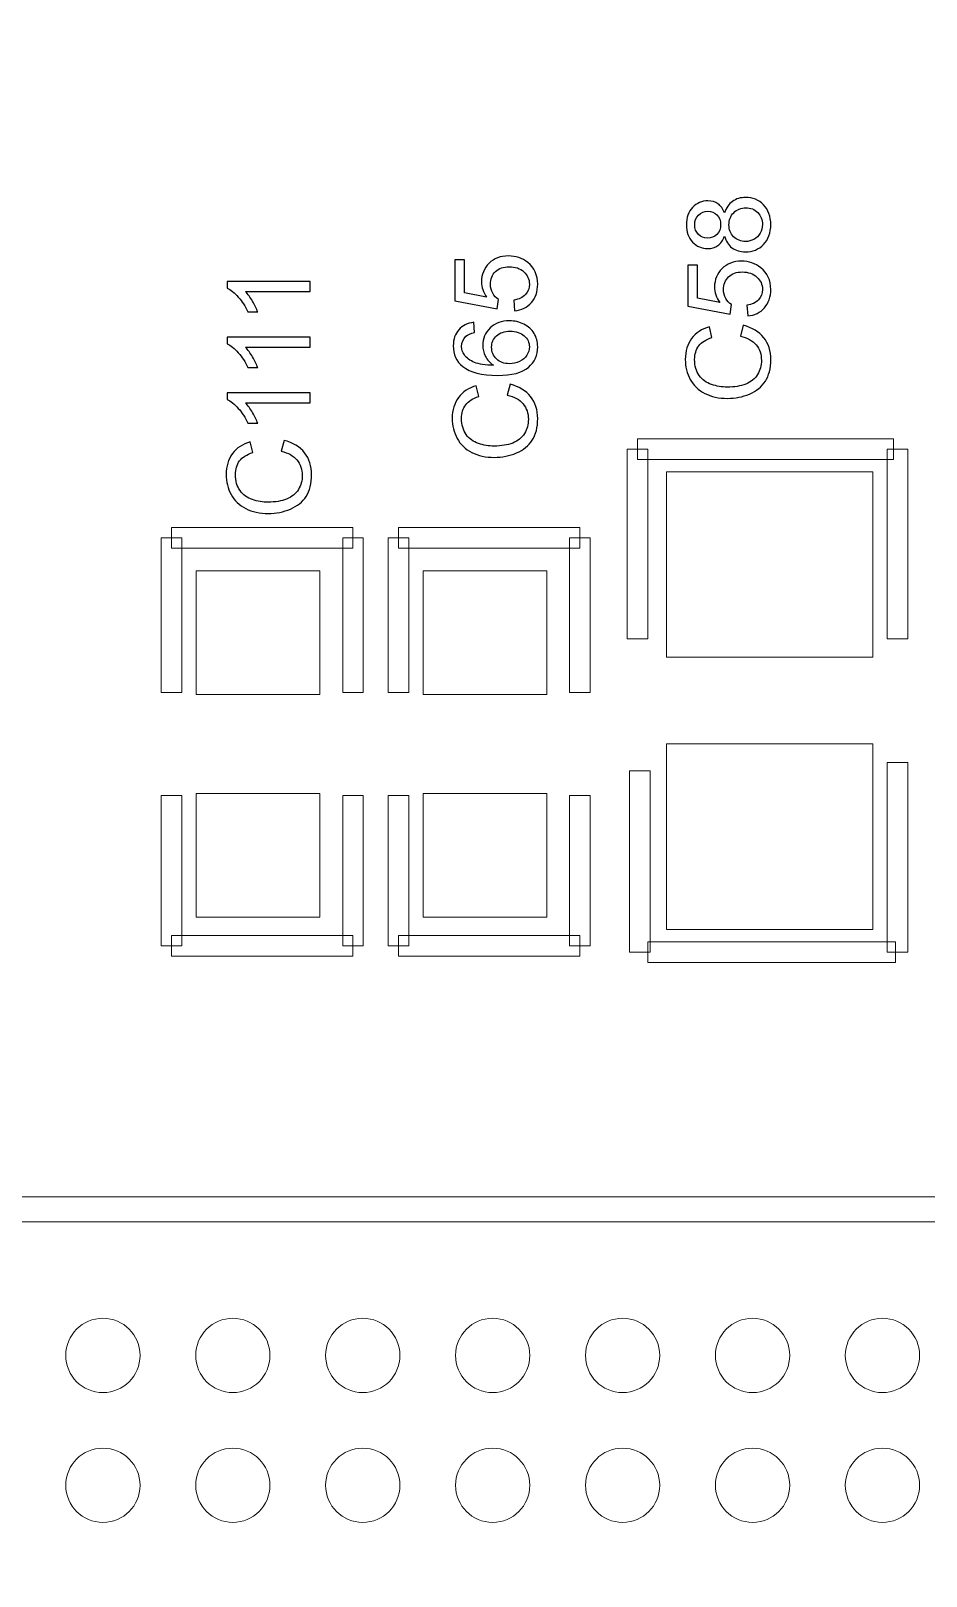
# Model space of a CAD drawing. Header units: millimetres. Extents: x -86 to 67, y -55 to 52.
# Drawn here: x 13.89 to 19.4, y -7.69 to 1.83 of the extents above; entities that cross this region are included whole.
import ezdxf

# ---------------------------------------------------------------- set-up
doc = ezdxf.new("R2010")
doc.units = ezdxf.units.MM
doc.header["$MEASUREMENT"] = 0
for name, color, linetype in [('BG_OUTLINE', 7, 'Continuous'), ('PG_SILKSCREEN_TOP', 7, 'Continuous'), ('PIN_TOP', 7, 'Continuous'), ('RD_SILKSCREEN_TOP', 7, 'Continuous')]:
    doc.layers.add(name, color=color, linetype=linetype)

msp = doc.modelspace()

# ---------------------------------------------------------------- linework, layer by layer
at = {"layer": 'BG_OUTLINE', "color": 3, "lineweight": 9}
msp.add_open_spline([(-60.0926, 34.7331), (-60.0926, 34.7331), (63.7724, 34.7331), (63.7724, 34.7331), (63.7724, 34.7331), (64.585, 34.7336), (65.3646, 34.4113), (65.9396, 33.837), (65.9396, 33.837), (66.5146, 33.2627), (66.8379, 32.4797), (66.8384, 31.667), (66.8384, 31.667), (66.8384, 31.667), (66.8412, -52.28), (66.8412, -52.28), (66.8412, -52.28), (66.8412, -52.28), (66.8384, -52.1933), (66.8384, -52.1933), (66.8384, -52.1933), (66.8389, -53.006), (66.5166, -53.7856), (65.9424, -54.3606), (65.9424, -54.3606), (65.3681, -54.9356), (64.585, -55.2589), (63.7724, -55.2594), (63.7724, -55.2594), (63.7724, -55.2594), (-60.1869, -55.2594), (-60.1869, -55.2594), (-60.1869, -55.2594), (-60.1869, -55.2594), (-60.0853, -55.2518), (-60.0853, -55.2518), (-60.0853, -55.2518), (-60.8979, -55.2523), (-61.6775, -54.9299), (-62.2525, -54.3557), (-62.2525, -54.3557), (-62.8275, -53.7814), (-63.1508, -52.9984), (-63.1513, -52.1857), (-63.1513, -52.1857), (-63.1513, -52.1857), (-63.1587, 31.667), (-63.1587, 31.667), (-63.1587, 31.667), (-63.1592, 32.4797), (-62.8369, 33.2593), (-62.2626, 33.8343), (-62.2626, 33.8343), (-61.6883, 34.4093), (-60.9053, 34.7326), (-60.0926, 34.7331)], degree=3, knots=[0, 0, 0, 0, 0.071429, 0.071429, 0.071429, 0.071429, 0.142857, 0.142857, 0.142857, 0.142857, 0.214286, 0.214286, 0.214286, 0.214286, 0.285714, 0.285714, 0.285714, 0.285714, 0.357143, 0.357143, 0.357143, 0.357143, 0.428571, 0.428571, 0.428571, 0.428571, 0.5, 0.5, 0.5, 0.5, 0.571429, 0.571429, 0.571429, 0.571429, 0.642857, 0.642857, 0.642857, 0.642857, 0.714286, 0.714286, 0.714286, 0.714286, 0.785714, 0.785714, 0.785714, 0.785714, 0.857143, 0.857143, 0.857143, 0.857143, 0.928571, 0.928571, 0.928571, 0.928571, 1, 1, 1, 1], dxfattribs=at)
at = {"layer": 'PG_SILKSCREEN_TOP', "color": 6, "lineweight": 9}
for points in [[(17.6921, -1.9194), (17.6921, -1.9194), (17.5651, -1.9194), (17.5651, -1.9194), (17.5651, -1.9194), (17.5651, -1.9194), (17.5651, -0.751), (17.5651, -0.751), (17.5651, -0.751), (17.5651, -0.751), (17.6921, -0.751), (17.6921, -0.751), (17.6921, -0.751), (17.6921, -0.751), (17.6921, -1.9194), (17.6921, -1.9194)], [(17.6286, -0.8145), (17.6286, -0.8145), (17.6286, -0.6875), (17.6286, -0.6875), (17.6286, -0.6875), (17.6286, -0.6875), (19.2034, -0.6875), (19.2034, -0.6875), (19.2034, -0.6875), (19.2034, -0.6875), (19.2034, -0.8145), (19.2034, -0.8145), (19.2034, -0.8145), (19.2034, -0.8145), (17.6286, -0.8145), (17.6286, -0.8145)], [(19.1653, -0.751), (19.1653, -0.751), (19.2923, -0.751), (19.2923, -0.751), (19.2923, -0.751), (19.2923, -0.751), (19.2923, -1.9194), (19.2923, -1.9194), (19.2923, -1.9194), (19.2923, -1.9194), (19.1653, -1.9194), (19.1653, -1.9194), (19.1653, -1.9194), (19.1653, -1.9194), (19.1653, -0.751), (19.1653, -0.751)], [(14.7584, -1.3606), (14.7584, -1.3606), (14.7584, -1.2336), (14.7584, -1.2336), (14.7584, -1.2336), (14.7584, -1.2336), (15.876, -1.2336), (15.876, -1.2336), (15.876, -1.2336), (15.876, -1.2336), (15.876, -1.3606), (15.876, -1.3606), (15.876, -1.3606), (15.876, -1.3606), (14.7584, -1.3606), (14.7584, -1.3606)], [(16.1554, -1.3606), (16.1554, -1.3606), (16.1554, -1.2336), (16.1554, -1.2336), (16.1554, -1.2336), (16.1554, -1.2336), (17.273, -1.2336), (17.273, -1.2336), (17.273, -1.2336), (17.273, -1.2336), (17.273, -1.3606), (17.273, -1.3606), (17.273, -1.3606), (17.273, -1.3606), (16.1554, -1.3606), (16.1554, -1.3606)], [(14.8219, -2.2496), (14.8219, -2.2496), (14.6949, -2.2496), (14.6949, -2.2496), (14.6949, -2.2496), (14.6949, -2.2496), (14.6949, -1.2971), (14.6949, -1.2971), (14.6949, -1.2971), (14.6949, -1.2971), (14.8219, -1.2971), (14.8219, -1.2971), (14.8219, -1.2971), (14.8219, -1.2971), (14.8219, -2.2496), (14.8219, -2.2496)], [(15.8125, -1.2971), (15.8125, -1.2971), (15.9395, -1.2971), (15.9395, -1.2971), (15.9395, -1.2971), (15.9395, -1.2971), (15.9395, -2.2496), (15.9395, -2.2496), (15.9395, -2.2496), (15.9395, -2.2496), (15.8125, -2.2496), (15.8125, -2.2496), (15.8125, -2.2496), (15.8125, -2.2496), (15.8125, -1.2971), (15.8125, -1.2971)], [(16.2189, -2.2496), (16.2189, -2.2496), (16.0919, -2.2496), (16.0919, -2.2496), (16.0919, -2.2496), (16.0919, -2.2496), (16.0919, -1.2971), (16.0919, -1.2971), (16.0919, -1.2971), (16.0919, -1.2971), (16.2189, -1.2971), (16.2189, -1.2971), (16.2189, -1.2971), (16.2189, -1.2971), (16.2189, -2.2496), (16.2189, -2.2496)], [(17.2095, -1.2971), (17.2095, -1.2971), (17.3365, -1.2971), (17.3365, -1.2971), (17.3365, -1.2971), (17.3365, -1.2971), (17.3365, -2.2496), (17.3365, -2.2496), (17.3365, -2.2496), (17.3365, -2.2496), (17.2095, -2.2496), (17.2095, -2.2496), (17.2095, -2.2496), (17.2095, -2.2496), (17.2095, -1.2971), (17.2095, -1.2971)], [(17.5778, -2.7322), (17.5778, -2.7322), (17.7048, -2.7322), (17.7048, -2.7322), (17.7048, -2.7322), (17.7048, -2.7322), (17.7048, -3.8498), (17.7048, -3.8498), (17.7048, -3.8498), (17.7048, -3.8498), (17.5778, -3.8498), (17.5778, -3.8498), (17.5778, -3.8498), (17.5778, -3.8498), (17.5778, -2.7322), (17.5778, -2.7322)], [(19.2923, -3.8498), (19.2923, -3.8498), (19.1653, -3.8498), (19.1653, -3.8498), (19.1653, -3.8498), (19.1653, -3.8498), (19.1653, -2.6814), (19.1653, -2.6814), (19.1653, -2.6814), (19.1653, -2.6814), (19.2923, -2.6814), (19.2923, -2.6814), (19.2923, -2.6814), (19.2923, -2.6814), (19.2923, -3.8498), (19.2923, -3.8498)], [(14.6949, -2.8846), (14.6949, -2.8846), (14.8219, -2.8846), (14.8219, -2.8846), (14.8219, -2.8846), (14.8219, -2.8846), (14.8219, -3.8117), (14.8219, -3.8117), (14.8219, -3.8117), (14.8219, -3.8117), (14.6949, -3.8117), (14.6949, -3.8117), (14.6949, -3.8117), (14.6949, -3.8117), (14.6949, -2.8846), (14.6949, -2.8846)], [(15.9395, -3.8117), (15.9395, -3.8117), (15.8125, -3.8117), (15.8125, -3.8117), (15.8125, -3.8117), (15.8125, -3.8117), (15.8125, -2.8846), (15.8125, -2.8846), (15.8125, -2.8846), (15.8125, -2.8846), (15.9395, -2.8846), (15.9395, -2.8846), (15.9395, -2.8846), (15.9395, -2.8846), (15.9395, -3.8117), (15.9395, -3.8117)], [(16.0919, -2.8846), (16.0919, -2.8846), (16.2189, -2.8846), (16.2189, -2.8846), (16.2189, -2.8846), (16.2189, -2.8846), (16.2189, -3.8117), (16.2189, -3.8117), (16.2189, -3.8117), (16.2189, -3.8117), (16.0919, -3.8117), (16.0919, -3.8117), (16.0919, -3.8117), (16.0919, -3.8117), (16.0919, -2.8846), (16.0919, -2.8846)], [(17.3365, -3.8117), (17.3365, -3.8117), (17.2095, -3.8117), (17.2095, -3.8117), (17.2095, -3.8117), (17.2095, -3.8117), (17.2095, -2.8846), (17.2095, -2.8846), (17.2095, -2.8846), (17.2095, -2.8846), (17.3365, -2.8846), (17.3365, -2.8846), (17.3365, -2.8846), (17.3365, -2.8846), (17.3365, -3.8117), (17.3365, -3.8117)], [(14.7584, -3.8752), (14.7584, -3.8752), (14.7584, -3.7482), (14.7584, -3.7482), (14.7584, -3.7482), (14.7584, -3.7482), (15.876, -3.7482), (15.876, -3.7482), (15.876, -3.7482), (15.876, -3.7482), (15.876, -3.8752), (15.876, -3.8752), (15.876, -3.8752), (15.876, -3.8752), (14.7584, -3.8752), (14.7584, -3.8752)], [(16.1554, -3.8752), (16.1554, -3.8752), (16.1554, -3.7482), (16.1554, -3.7482), (16.1554, -3.7482), (16.1554, -3.7482), (17.273, -3.7482), (17.273, -3.7482), (17.273, -3.7482), (17.273, -3.7482), (17.273, -3.8752), (17.273, -3.8752), (17.273, -3.8752), (17.273, -3.8752), (16.1554, -3.8752), (16.1554, -3.8752)], [(17.6921, -3.9133), (17.6921, -3.9133), (17.6921, -3.7863), (17.6921, -3.7863), (17.6921, -3.7863), (17.6921, -3.7863), (19.2161, -3.7863), (19.2161, -3.7863), (19.2161, -3.7863), (19.2161, -3.7863), (19.2161, -3.9133), (19.2161, -3.9133), (19.2161, -3.9133), (19.2161, -3.9133), (17.6921, -3.9133), (17.6921, -3.9133)], [(20.0362, -5.3578), (20.0362, -5.3578), (20.0362, -5.5102), (20.0362, -5.5102), (20.0362, -5.5102), (20.0362, -5.5102), (3.4683, -5.5102), (3.4683, -5.5102), (3.4683, -5.5102), (3.4683, -5.5102), (3.4683, -5.3578), (3.4683, -5.3578), (3.4683, -5.3578), (3.4683, -5.3578), (20.0362, -5.3578), (20.0362, -5.3578)]]:
    msp.add_open_spline(points, degree=3, knots=[0, 0, 0, 0, 0.25, 0.25, 0.25, 0.25, 0.5, 0.5, 0.5, 0.5, 0.75, 0.75, 0.75, 0.75, 1, 1, 1, 1], dxfattribs=at)
at = {"layer": 'PIN_TOP', "lineweight": 9}
for points in [[(19.0764, -2.0337), (19.0764, -2.0337), (17.8064, -2.0337), (17.8064, -2.0337), (17.8064, -2.0337), (17.8064, -2.0337), (17.8064, -0.8907), (17.8064, -0.8907), (17.8064, -0.8907), (17.8064, -0.8907), (19.0764, -0.8907), (19.0764, -0.8907), (19.0764, -0.8907), (19.0764, -0.8907), (19.0764, -2.0337), (19.0764, -2.0337)], [(15.6728, -2.2623), (15.6728, -2.2623), (14.9108, -2.2623), (14.9108, -2.2623), (14.9108, -2.2623), (14.9108, -2.2623), (14.9108, -1.5003), (14.9108, -1.5003), (14.9108, -1.5003), (14.9108, -1.5003), (15.6728, -1.5003), (15.6728, -1.5003), (15.6728, -1.5003), (15.6728, -1.5003), (15.6728, -2.2623), (15.6728, -2.2623)], [(17.0698, -2.2623), (17.0698, -2.2623), (16.3078, -2.2623), (16.3078, -2.2623), (16.3078, -2.2623), (16.3078, -2.2623), (16.3078, -1.5003), (16.3078, -1.5003), (16.3078, -1.5003), (16.3078, -1.5003), (17.0698, -1.5003), (17.0698, -1.5003), (17.0698, -1.5003), (17.0698, -1.5003), (17.0698, -2.2623), (17.0698, -2.2623)], [(19.0764, -3.7101), (19.0764, -3.7101), (17.8064, -3.7101), (17.8064, -3.7101), (17.8064, -3.7101), (17.8064, -3.7101), (17.8064, -2.5671), (17.8064, -2.5671), (17.8064, -2.5671), (17.8064, -2.5671), (19.0764, -2.5671), (19.0764, -2.5671), (19.0764, -2.5671), (19.0764, -2.5671), (19.0764, -3.7101), (19.0764, -3.7101)], [(15.6728, -3.6339), (15.6728, -3.6339), (14.9108, -3.6339), (14.9108, -3.6339), (14.9108, -3.6339), (14.9108, -3.6339), (14.9108, -2.8719), (14.9108, -2.8719), (14.9108, -2.8719), (14.9108, -2.8719), (15.6728, -2.8719), (15.6728, -2.8719), (15.6728, -2.8719), (15.6728, -2.8719), (15.6728, -3.6339), (15.6728, -3.6339)], [(17.0698, -3.6339), (17.0698, -3.6339), (16.3078, -3.6339), (16.3078, -3.6339), (16.3078, -3.6339), (16.3078, -3.6339), (16.3078, -2.8719), (16.3078, -2.8719), (16.3078, -2.8719), (16.3078, -2.8719), (17.0698, -2.8719), (17.0698, -2.8719), (17.0698, -2.8719), (17.0698, -2.8719), (17.0698, -3.6339), (17.0698, -3.6339)], [(14.5648, -6.3341), (14.5648, -6.2079), (14.4625, -6.1055), (14.3362, -6.1055), (14.3362, -6.1055), (14.21, -6.1055), (14.1076, -6.2079), (14.1076, -6.3341), (14.1076, -6.3341), (14.1076, -6.4604), (14.21, -6.5627), (14.3362, -6.5627), (14.3362, -6.5627), (14.4625, -6.5627), (14.5648, -6.4604), (14.5648, -6.3341)], [(15.3647, -6.3341), (15.3647, -6.2079), (15.2623, -6.1055), (15.1361, -6.1055), (15.1361, -6.1055), (15.0098, -6.1055), (14.9075, -6.2079), (14.9075, -6.3341), (14.9075, -6.3341), (14.9075, -6.4604), (15.0098, -6.5627), (15.1361, -6.5627), (15.1361, -6.5627), (15.2623, -6.5627), (15.3647, -6.4604), (15.3647, -6.3341)], [(16.1648, -6.3341), (16.1648, -6.2079), (16.0624, -6.1055), (15.9362, -6.1055), (15.9362, -6.1055), (15.8099, -6.1055), (15.7076, -6.2079), (15.7076, -6.3341), (15.7076, -6.3341), (15.7076, -6.4604), (15.8099, -6.5627), (15.9362, -6.5627), (15.9362, -6.5627), (16.0624, -6.5627), (16.1648, -6.4604), (16.1648, -6.3341)], [(16.9646, -6.3341), (16.9646, -6.2079), (16.8623, -6.1055), (16.736, -6.1055), (16.736, -6.1055), (16.6098, -6.1055), (16.5074, -6.2079), (16.5074, -6.3341), (16.5074, -6.3341), (16.5074, -6.4604), (16.6098, -6.5627), (16.736, -6.5627), (16.736, -6.5627), (16.8623, -6.5627), (16.9646, -6.4604), (16.9646, -6.3341)], [(17.7647, -6.3341), (17.7647, -6.2079), (17.6624, -6.1055), (17.5361, -6.1055), (17.5361, -6.1055), (17.4099, -6.1055), (17.3075, -6.2079), (17.3075, -6.3341), (17.3075, -6.3341), (17.3075, -6.4604), (17.4099, -6.5627), (17.5361, -6.5627), (17.5361, -6.5627), (17.6624, -6.5627), (17.7647, -6.4604), (17.7647, -6.3341)], [(18.5648, -6.3341), (18.5648, -6.2079), (18.4625, -6.1055), (18.3362, -6.1055), (18.3362, -6.1055), (18.21, -6.1055), (18.1076, -6.2079), (18.1076, -6.3341), (18.1076, -6.3341), (18.1076, -6.4604), (18.21, -6.5627), (18.3362, -6.5627), (18.3362, -6.5627), (18.4625, -6.5627), (18.5648, -6.4604), (18.5648, -6.3341)], [(19.3647, -6.3341), (19.3647, -6.2079), (19.2623, -6.1055), (19.1361, -6.1055), (19.1361, -6.1055), (19.0098, -6.1055), (18.9075, -6.2079), (18.9075, -6.3341), (18.9075, -6.3341), (18.9075, -6.4604), (19.0098, -6.5627), (19.1361, -6.5627), (19.1361, -6.5627), (19.2623, -6.5627), (19.3647, -6.4604), (19.3647, -6.3341)], [(14.5648, -7.134), (14.5648, -7.0077), (14.4625, -6.9054), (14.3362, -6.9054), (14.3362, -6.9054), (14.21, -6.9054), (14.1076, -7.0077), (14.1076, -7.134), (14.1076, -7.134), (14.1076, -7.2602), (14.21, -7.3626), (14.3362, -7.3626), (14.3362, -7.3626), (14.4625, -7.3626), (14.5648, -7.2602), (14.5648, -7.134)], [(15.3647, -7.134), (15.3647, -7.0077), (15.2623, -6.9054), (15.1361, -6.9054), (15.1361, -6.9054), (15.0098, -6.9054), (14.9075, -7.0077), (14.9075, -7.134), (14.9075, -7.134), (14.9075, -7.2602), (15.0098, -7.3626), (15.1361, -7.3626), (15.1361, -7.3626), (15.2623, -7.3626), (15.3647, -7.2602), (15.3647, -7.134)], [(16.1648, -7.134), (16.1648, -7.0077), (16.0624, -6.9054), (15.9362, -6.9054), (15.9362, -6.9054), (15.8099, -6.9054), (15.7076, -7.0077), (15.7076, -7.134), (15.7076, -7.134), (15.7076, -7.2602), (15.8099, -7.3626), (15.9362, -7.3626), (15.9362, -7.3626), (16.0624, -7.3626), (16.1648, -7.2602), (16.1648, -7.134)], [(16.9646, -7.134), (16.9646, -7.0077), (16.8623, -6.9054), (16.736, -6.9054), (16.736, -6.9054), (16.6098, -6.9054), (16.5074, -7.0077), (16.5074, -7.134), (16.5074, -7.134), (16.5074, -7.2602), (16.6098, -7.3626), (16.736, -7.3626), (16.736, -7.3626), (16.8623, -7.3626), (16.9646, -7.2602), (16.9646, -7.134)], [(17.7647, -7.134), (17.7647, -7.0077), (17.6624, -6.9054), (17.5361, -6.9054), (17.5361, -6.9054), (17.4099, -6.9054), (17.3075, -7.0077), (17.3075, -7.134), (17.3075, -7.134), (17.3075, -7.2602), (17.4099, -7.3626), (17.5361, -7.3626), (17.5361, -7.3626), (17.6624, -7.3626), (17.7647, -7.2602), (17.7647, -7.134)], [(18.5648, -7.134), (18.5648, -7.0077), (18.4625, -6.9054), (18.3362, -6.9054), (18.3362, -6.9054), (18.21, -6.9054), (18.1076, -7.0077), (18.1076, -7.134), (18.1076, -7.134), (18.1076, -7.2602), (18.21, -7.3626), (18.3362, -7.3626), (18.3362, -7.3626), (18.4625, -7.3626), (18.5648, -7.2602), (18.5648, -7.134)], [(19.3647, -7.134), (19.3647, -7.0077), (19.2623, -6.9054), (19.1361, -6.9054), (19.1361, -6.9054), (19.0098, -6.9054), (18.9075, -7.0077), (18.9075, -7.134), (18.9075, -7.134), (18.9075, -7.2602), (19.0098, -7.3626), (19.1361, -7.3626), (19.1361, -7.3626), (19.2623, -7.3626), (19.3647, -7.2602), (19.3647, -7.134)]]:
    msp.add_open_spline(points, degree=3, knots=[0, 0, 0, 0, 0.25, 0.25, 0.25, 0.25, 0.5, 0.5, 0.5, 0.5, 0.75, 0.75, 0.75, 0.75, 1, 1, 1, 1], dxfattribs=at)
at = {"layer": 'RD_SILKSCREEN_TOP', "color": 8}
for points, knots in [([(18.1637, 0.5608), (18.1543, 0.5348), (18.1407, 0.5156), (18.1231, 0.503), (18.1231, 0.503), (18.1055, 0.4906), (18.0844, 0.4843), (18.0599, 0.4843), (18.0599, 0.4843), (18.0228, 0.4843), (17.9917, 0.4976), (17.9665, 0.5243), (17.9665, 0.5243), (17.9412, 0.5509), (17.9286, 0.5862), (17.9286, 0.6305), (17.9286, 0.6305), (17.9286, 0.6749), (17.9415, 0.7107), (17.9673, 0.7379), (17.9673, 0.7379), (17.9932, 0.7649), (18.0246, 0.7784), (18.0617, 0.7784), (18.0617, 0.7784), (18.0853, 0.7784), (18.1058, 0.7722), (18.1233, 0.7599), (18.1233, 0.7599), (18.1407, 0.7475), (18.1543, 0.7287), (18.1637, 0.7035), (18.1637, 0.7035), (18.1739, 0.7347), (18.1903, 0.7585), (18.213, 0.7748), (18.213, 0.7748), (18.2357, 0.7911), (18.2628, 0.7993), (18.2942, 0.7993), (18.2942, 0.7993), (18.3379, 0.7993), (18.3744, 0.7838), (18.404, 0.7531), (18.404, 0.7531), (18.4336, 0.7223), (18.4485, 0.6818), (18.4485, 0.6315), (18.4485, 0.6315), (18.4485, 0.5813), (18.4336, 0.5409), (18.4039, 0.51), (18.4039, 0.51), (18.3741, 0.4792), (18.337, 0.4638), (18.2926, 0.4638), (18.2926, 0.4638), (18.2595, 0.4638), (18.2318, 0.4722), (18.2094, 0.4891), (18.2094, 0.4891), (18.1871, 0.5058), (18.1718, 0.5297), (18.1637, 0.5608)], [0, 0, 0, 0, 0.0625, 0.0625, 0.0625, 0.0625, 0.125, 0.125, 0.125, 0.125, 0.1875, 0.1875, 0.1875, 0.1875, 0.25, 0.25, 0.25, 0.25, 0.3125, 0.3125, 0.3125, 0.3125, 0.375, 0.375, 0.375, 0.375, 0.4375, 0.4375, 0.4375, 0.4375, 0.5, 0.5, 0.5, 0.5, 0.5625, 0.5625, 0.5625, 0.5625, 0.625, 0.625, 0.625, 0.625, 0.6875, 0.6875, 0.6875, 0.6875, 0.75, 0.75, 0.75, 0.75, 0.8125, 0.8125, 0.8125, 0.8125, 0.875, 0.875, 0.875, 0.875, 0.9375, 0.9375, 0.9375, 0.9375, 1, 1, 1, 1]), ([(18.0578, 0.5482), (18.0818, 0.5482), (18.1015, 0.556), (18.1168, 0.5714), (18.1168, 0.5714), (18.1321, 0.587), (18.1398, 0.6071), (18.1398, 0.6319), (18.1398, 0.6319), (18.1398, 0.6559), (18.1322, 0.6757), (18.117, 0.6912), (18.117, 0.6912), (18.1019, 0.7066), (18.0833, 0.7141), (18.0613, 0.7141), (18.0613, 0.7141), (18.0383, 0.7141), (18.0191, 0.7063), (18.0035, 0.6904), (18.0035, 0.6904), (17.9878, 0.6746), (17.98, 0.6549), (17.98, 0.6312), (17.98, 0.6312), (17.98, 0.6073), (17.9877, 0.5876), (18.0029, 0.5718), (18.0029, 0.5718), (18.0182, 0.556), (18.0365, 0.5482), (18.0578, 0.5482)], [0, 0, 0, 0, 0.125, 0.125, 0.125, 0.125, 0.25, 0.25, 0.25, 0.25, 0.375, 0.375, 0.375, 0.375, 0.5, 0.5, 0.5, 0.5, 0.625, 0.625, 0.625, 0.625, 0.75, 0.75, 0.75, 0.75, 0.875, 0.875, 0.875, 0.875, 1, 1, 1, 1]), ([(18.2929, 0.528), (18.3107, 0.528), (18.328, 0.5323), (18.3446, 0.5407), (18.3446, 0.5407), (18.3613, 0.5491), (18.3743, 0.5617), (18.3834, 0.5784), (18.3834, 0.5784), (18.3925, 0.5951), (18.3971, 0.613), (18.3971, 0.6322), (18.3971, 0.6322), (18.3971, 0.6621), (18.3875, 0.6868), (18.3682, 0.7062), (18.3682, 0.7062), (18.349, 0.7256), (18.3246, 0.7354), (18.295, 0.7354), (18.295, 0.7354), (18.2648, 0.7354), (18.24, 0.7254), (18.2203, 0.7054), (18.2203, 0.7054), (18.2006, 0.6853), (18.1908, 0.6602), (18.1908, 0.6301), (18.1908, 0.6301), (18.1908, 0.6007), (18.2005, 0.5764), (18.2199, 0.5571), (18.2199, 0.5571), (18.2395, 0.5378), (18.2638, 0.528), (18.2929, 0.528)], [0, 0, 0, 0, 0.111111, 0.111111, 0.111111, 0.111111, 0.222222, 0.222222, 0.222222, 0.222222, 0.333333, 0.333333, 0.333333, 0.333333, 0.444444, 0.444444, 0.444444, 0.444444, 0.555556, 0.555556, 0.555556, 0.555556, 0.666667, 0.666667, 0.666667, 0.666667, 0.777778, 0.777778, 0.777778, 0.777778, 0.888889, 0.888889, 0.888889, 0.888889, 1, 1, 1, 1]), ([(16.8714, 0.1013), (16.8714, 0.1013), (16.8658, 0.167), (16.8658, 0.167), (16.8658, 0.167), (16.8978, 0.1718), (16.9217, 0.1831), (16.9378, 0.2008), (16.9378, 0.2008), (16.954, 0.2185), (16.962, 0.2399), (16.962, 0.2649), (16.962, 0.2649), (16.962, 0.295), (16.9506, 0.3205), (16.928, 0.3412), (16.928, 0.3412), (16.9053, 0.3621), (16.8751, 0.3725), (16.8377, 0.3725), (16.8377, 0.3725), (16.802, 0.3725), (16.7739, 0.3626), (16.7533, 0.3425), (16.7533, 0.3425), (16.7327, 0.3225), (16.7224, 0.2963), (16.7224, 0.2638), (16.7224, 0.2638), (16.7224, 0.2437), (16.727, 0.2255), (16.7361, 0.2093), (16.7361, 0.2093), (16.7452, 0.1931), (16.7571, 0.1804), (16.7717, 0.1711), (16.7717, 0.1711), (16.7717, 0.1711), (16.7641, 0.1125), (16.7641, 0.1125), (16.7641, 0.1125), (16.7641, 0.1125), (16.5026, 0.1618), (16.5026, 0.1618), (16.5026, 0.1618), (16.5026, 0.1618), (16.5026, 0.415), (16.5026, 0.415), (16.5026, 0.415), (16.5026, 0.415), (16.5623, 0.415), (16.5623, 0.415), (16.5623, 0.415), (16.5623, 0.415), (16.5623, 0.2118), (16.5623, 0.2118), (16.5623, 0.2118), (16.5623, 0.2118), (16.6991, 0.1843), (16.6991, 0.1843), (16.6991, 0.1843), (16.6778, 0.2149), (16.6671, 0.247), (16.6671, 0.2805), (16.6671, 0.2805), (16.6671, 0.325), (16.6825, 0.3624), (16.7133, 0.393), (16.7133, 0.393), (16.7442, 0.4236), (16.7838, 0.4389), (16.8321, 0.4389), (16.8321, 0.4389), (16.8782, 0.4389), (16.9181, 0.4254), (16.9516, 0.3986), (16.9516, 0.3986), (16.9927, 0.3659), (17.0134, 0.3213), (17.0134, 0.2649), (17.0134, 0.2649), (17.0134, 0.2185), (17.0004, 0.1807), (16.9745, 0.1515), (16.9745, 0.1515), (16.9485, 0.1222), (16.9141, 0.1055), (16.8714, 0.1013)], [0, 0, 0, 0, 0.045455, 0.045455, 0.045455, 0.045455, 0.090909, 0.090909, 0.090909, 0.090909, 0.136364, 0.136364, 0.136364, 0.136364, 0.181818, 0.181818, 0.181818, 0.181818, 0.227273, 0.227273, 0.227273, 0.227273, 0.272727, 0.272727, 0.272727, 0.272727, 0.318182, 0.318182, 0.318182, 0.318182, 0.363636, 0.363636, 0.363636, 0.363636, 0.409091, 0.409091, 0.409091, 0.409091, 0.454545, 0.454545, 0.454545, 0.454545, 0.5, 0.5, 0.5, 0.5, 0.545455, 0.545455, 0.545455, 0.545455, 0.590909, 0.590909, 0.590909, 0.590909, 0.636364, 0.636364, 0.636364, 0.636364, 0.681818, 0.681818, 0.681818, 0.681818, 0.727273, 0.727273, 0.727273, 0.727273, 0.772727, 0.772727, 0.772727, 0.772727, 0.818182, 0.818182, 0.818182, 0.818182, 0.863636, 0.863636, 0.863636, 0.863636, 0.909091, 0.909091, 0.909091, 0.909091, 0.954545, 0.954545, 0.954545, 0.954545, 1, 1, 1, 1]), ([(18.3065, 0.069), (18.3065, 0.069), (18.3009, 0.1347), (18.3009, 0.1347), (18.3009, 0.1347), (18.3329, 0.1395), (18.3568, 0.1508), (18.3729, 0.1685), (18.3729, 0.1685), (18.3891, 0.1862), (18.3971, 0.2076), (18.3971, 0.2326), (18.3971, 0.2326), (18.3971, 0.2627), (18.3857, 0.2882), (18.3631, 0.3089), (18.3631, 0.3089), (18.3404, 0.3298), (18.3102, 0.3402), (18.2728, 0.3402), (18.2728, 0.3402), (18.2371, 0.3402), (18.209, 0.3303), (18.1884, 0.3102), (18.1884, 0.3102), (18.1678, 0.2902), (18.1575, 0.264), (18.1575, 0.2315), (18.1575, 0.2315), (18.1575, 0.2114), (18.1621, 0.1932), (18.1712, 0.177), (18.1712, 0.177), (18.1803, 0.1608), (18.1922, 0.1481), (18.2068, 0.1388), (18.2068, 0.1388), (18.2068, 0.1388), (18.1992, 0.0802), (18.1992, 0.0802), (18.1992, 0.0802), (18.1992, 0.0802), (17.9377, 0.1295), (17.9377, 0.1295), (17.9377, 0.1295), (17.9377, 0.1295), (17.9377, 0.3827), (17.9377, 0.3827), (17.9377, 0.3827), (17.9377, 0.3827), (17.9974, 0.3827), (17.9974, 0.3827), (17.9974, 0.3827), (17.9974, 0.3827), (17.9974, 0.1795), (17.9974, 0.1795), (17.9974, 0.1795), (17.9974, 0.1795), (18.1342, 0.152), (18.1342, 0.152), (18.1342, 0.152), (18.1129, 0.1826), (18.1022, 0.2147), (18.1022, 0.2482), (18.1022, 0.2482), (18.1022, 0.2927), (18.1176, 0.3301), (18.1484, 0.3607), (18.1484, 0.3607), (18.1793, 0.3913), (18.2189, 0.4066), (18.2672, 0.4066), (18.2672, 0.4066), (18.3133, 0.4066), (18.3532, 0.3931), (18.3867, 0.3663), (18.3867, 0.3663), (18.4278, 0.3336), (18.4485, 0.289), (18.4485, 0.2326), (18.4485, 0.2326), (18.4485, 0.1862), (18.4355, 0.1484), (18.4096, 0.1192), (18.4096, 0.1192), (18.3836, 0.0899), (18.3492, 0.0732), (18.3065, 0.069)], [0, 0, 0, 0, 0.045455, 0.045455, 0.045455, 0.045455, 0.090909, 0.090909, 0.090909, 0.090909, 0.136364, 0.136364, 0.136364, 0.136364, 0.181818, 0.181818, 0.181818, 0.181818, 0.227273, 0.227273, 0.227273, 0.227273, 0.272727, 0.272727, 0.272727, 0.272727, 0.318182, 0.318182, 0.318182, 0.318182, 0.363636, 0.363636, 0.363636, 0.363636, 0.409091, 0.409091, 0.409091, 0.409091, 0.454545, 0.454545, 0.454545, 0.454545, 0.5, 0.5, 0.5, 0.5, 0.545455, 0.545455, 0.545455, 0.545455, 0.590909, 0.590909, 0.590909, 0.590909, 0.636364, 0.636364, 0.636364, 0.636364, 0.681818, 0.681818, 0.681818, 0.681818, 0.727273, 0.727273, 0.727273, 0.727273, 0.772727, 0.772727, 0.772727, 0.772727, 0.818182, 0.818182, 0.818182, 0.818182, 0.863636, 0.863636, 0.863636, 0.863636, 0.909091, 0.909091, 0.909091, 0.909091, 0.954545, 0.954545, 0.954545, 0.954545, 1, 1, 1, 1]), ([(15.6128, 0.2813), (15.6128, 0.2813), (15.6128, 0.2189), (15.6128, 0.2189), (15.6128, 0.2189), (15.6128, 0.2189), (15.2145, 0.2189), (15.2145, 0.2189), (15.2145, 0.2189), (15.2289, 0.2038), (15.2432, 0.1841), (15.2576, 0.1597), (15.2576, 0.1597), (15.2719, 0.1352), (15.2827, 0.1132), (15.2898, 0.0938), (15.2898, 0.0938), (15.2898, 0.0938), (15.2295, 0.0938), (15.2295, 0.0938), (15.2295, 0.0938), (15.213, 0.1288), (15.1931, 0.1594), (15.1697, 0.1855), (15.1697, 0.1855), (15.1463, 0.2116), (15.1236, 0.2302), (15.1016, 0.2411), (15.1016, 0.2411), (15.1016, 0.2411), (15.1016, 0.2813), (15.1016, 0.2813), (15.1016, 0.2813), (15.1016, 0.2813), (15.6128, 0.2813), (15.6128, 0.2813)], [0, 0, 0, 0, 0.111111, 0.111111, 0.111111, 0.111111, 0.222222, 0.222222, 0.222222, 0.222222, 0.333333, 0.333333, 0.333333, 0.333333, 0.444444, 0.444444, 0.444444, 0.444444, 0.555556, 0.555556, 0.555556, 0.555556, 0.666667, 0.666667, 0.666667, 0.666667, 0.777778, 0.777778, 0.777778, 0.777778, 0.888889, 0.888889, 0.888889, 0.888889, 1, 1, 1, 1]), ([(16.6203, 0.0301), (16.6203, 0.0301), (16.6252, -0.032), (16.6252, -0.032), (16.6252, -0.032), (16.6006, -0.0376), (16.5827, -0.0454), (16.5717, -0.0556), (16.5717, -0.0556), (16.5538, -0.0725), (16.5449, -0.0934), (16.5449, -0.1182), (16.5449, -0.1182), (16.5449, -0.1381), (16.5505, -0.1555), (16.5616, -0.1706), (16.5616, -0.1706), (16.576, -0.1902), (16.5969, -0.2058), (16.6244, -0.2171), (16.6244, -0.2171), (16.6519, -0.2284), (16.6912, -0.2343), (16.7421, -0.2348), (16.7421, -0.2348), (16.7193, -0.2197), (16.7022, -0.2014), (16.6911, -0.1796), (16.6911, -0.1796), (16.68, -0.1579), (16.6745, -0.135), (16.6745, -0.1112), (16.6745, -0.1112), (16.6745, -0.0694), (16.6898, -0.034), (16.7205, -0.0047), (16.7205, -0.0047), (16.7512, 0.0246), (16.7907, 0.0392), (16.8393, 0.0392), (16.8393, 0.0392), (16.8714, 0.0392), (16.901, 0.0323), (16.9285, 0.0185), (16.9285, 0.0185), (16.9559, 0.0048), (16.977, -0.0142), (16.9915, -0.0383), (16.9915, -0.0383), (17.0061, -0.0623), (17.0134, -0.0896), (17.0134, -0.1202), (17.0134, -0.1202), (17.0134, -0.1723), (16.9943, -0.2148), (16.9559, -0.2476), (16.9559, -0.2476), (16.9176, -0.2806), (16.8544, -0.2969), (16.7664, -0.2969), (16.7664, -0.2969), (16.6681, -0.2969), (16.5966, -0.2788), (16.5519, -0.2424), (16.5519, -0.2424), (16.513, -0.2107), (16.4935, -0.1681), (16.4935, -0.1143), (16.4935, -0.1143), (16.4935, -0.0743), (16.5047, -0.0415), (16.5272, -0.0159), (16.5272, -0.0159), (16.5497, 0.0097), (16.5807, 0.025), (16.6203, 0.0301)], [0, 0, 0, 0, 0.052632, 0.052632, 0.052632, 0.052632, 0.105263, 0.105263, 0.105263, 0.105263, 0.157895, 0.157895, 0.157895, 0.157895, 0.210526, 0.210526, 0.210526, 0.210526, 0.263158, 0.263158, 0.263158, 0.263158, 0.315789, 0.315789, 0.315789, 0.315789, 0.368421, 0.368421, 0.368421, 0.368421, 0.421053, 0.421053, 0.421053, 0.421053, 0.473684, 0.473684, 0.473684, 0.473684, 0.526316, 0.526316, 0.526316, 0.526316, 0.578947, 0.578947, 0.578947, 0.578947, 0.631579, 0.631579, 0.631579, 0.631579, 0.684211, 0.684211, 0.684211, 0.684211, 0.736842, 0.736842, 0.736842, 0.736842, 0.789474, 0.789474, 0.789474, 0.789474, 0.842105, 0.842105, 0.842105, 0.842105, 0.894737, 0.894737, 0.894737, 0.894737, 0.947368, 0.947368, 0.947368, 0.947368, 1, 1, 1, 1]), ([(18.2613, -0.056), (18.2613, -0.056), (18.2784, 0.0114), (18.2784, 0.0114), (18.2784, 0.0114), (18.3336, -0.0027), (18.3758, -0.0282), (18.405, -0.0648), (18.405, -0.0648), (18.434, -0.1015), (18.4485, -0.1464), (18.4485, -0.1995), (18.4485, -0.1995), (18.4485, -0.2543), (18.4373, -0.2989), (18.415, -0.3333), (18.415, -0.3333), (18.3926, -0.3677), (18.3603, -0.3939), (18.3179, -0.4118), (18.3179, -0.4118), (18.2755, -0.4297), (18.23, -0.4387), (18.1814, -0.4387), (18.1814, -0.4387), (18.1284, -0.4387), (18.0822, -0.4286), (18.0427, -0.4083), (18.0427, -0.4083), (18.0032, -0.388), (17.9733, -0.3592), (17.9527, -0.3218), (17.9527, -0.3218), (17.9322, -0.2844), (17.922, -0.2433), (17.922, -0.1984), (17.922, -0.1984), (17.922, -0.1474), (17.935, -0.1046), (17.9609, -0.0699), (17.9609, -0.0699), (17.9869, -0.0352), (18.0233, -0.011), (18.0703, 0.0026), (18.0703, 0.0026), (18.0703, 0.0026), (18.086, -0.0636), (18.086, -0.0636), (18.086, -0.0636), (18.0489, -0.0755), (18.022, -0.0925), (18.005, -0.1151), (18.005, -0.1151), (17.9881, -0.1375), (17.9797, -0.1657), (17.9797, -0.1998), (17.9797, -0.1998), (17.9797, -0.2389), (17.989, -0.2715), (18.0077, -0.2978), (18.0077, -0.2978), (18.0266, -0.3242), (18.0517, -0.3426), (18.0834, -0.3532), (18.0834, -0.3532), (18.1149, -0.3639), (18.1475, -0.3692), (18.181, -0.3692), (18.181, -0.3692), (18.2244, -0.3692), (18.2621, -0.3629), (18.2945, -0.3504), (18.2945, -0.3504), (18.3267, -0.3377), (18.3509, -0.3181), (18.3669, -0.2914), (18.3669, -0.2914), (18.3829, -0.2648), (18.3908, -0.236), (18.3908, -0.2049), (18.3908, -0.2049), (18.3908, -0.1672), (18.3799, -0.1353), (18.3582, -0.1091), (18.3582, -0.1091), (18.3364, -0.0829), (18.3041, -0.0653), (18.2613, -0.056)], [0, 0, 0, 0, 0.045455, 0.045455, 0.045455, 0.045455, 0.090909, 0.090909, 0.090909, 0.090909, 0.136364, 0.136364, 0.136364, 0.136364, 0.181818, 0.181818, 0.181818, 0.181818, 0.227273, 0.227273, 0.227273, 0.227273, 0.272727, 0.272727, 0.272727, 0.272727, 0.318182, 0.318182, 0.318182, 0.318182, 0.363636, 0.363636, 0.363636, 0.363636, 0.409091, 0.409091, 0.409091, 0.409091, 0.454545, 0.454545, 0.454545, 0.454545, 0.5, 0.5, 0.5, 0.5, 0.545455, 0.545455, 0.545455, 0.545455, 0.590909, 0.590909, 0.590909, 0.590909, 0.636364, 0.636364, 0.636364, 0.636364, 0.681818, 0.681818, 0.681818, 0.681818, 0.727273, 0.727273, 0.727273, 0.727273, 0.772727, 0.772727, 0.772727, 0.772727, 0.818182, 0.818182, 0.818182, 0.818182, 0.863636, 0.863636, 0.863636, 0.863636, 0.909091, 0.909091, 0.909091, 0.909091, 0.954545, 0.954545, 0.954545, 0.954545, 1, 1, 1, 1]), ([(15.6128, -0.0615), (15.6128, -0.0615), (15.6128, -0.1239), (15.6128, -0.1239), (15.6128, -0.1239), (15.6128, -0.1239), (15.2145, -0.1239), (15.2145, -0.1239), (15.2145, -0.1239), (15.2289, -0.139), (15.2432, -0.1587), (15.2576, -0.1831), (15.2576, -0.1831), (15.2719, -0.2076), (15.2827, -0.2296), (15.2898, -0.249), (15.2898, -0.249), (15.2898, -0.249), (15.2295, -0.249), (15.2295, -0.249), (15.2295, -0.249), (15.213, -0.214), (15.1931, -0.1834), (15.1697, -0.1573), (15.1697, -0.1573), (15.1463, -0.1312), (15.1236, -0.1126), (15.1016, -0.1017), (15.1016, -0.1017), (15.1016, -0.1017), (15.1016, -0.0615), (15.1016, -0.0615), (15.1016, -0.0615), (15.1016, -0.0615), (15.6128, -0.0615), (15.6128, -0.0615)], [0, 0, 0, 0, 0.111111, 0.111111, 0.111111, 0.111111, 0.222222, 0.222222, 0.222222, 0.222222, 0.333333, 0.333333, 0.333333, 0.333333, 0.444444, 0.444444, 0.444444, 0.444444, 0.555556, 0.555556, 0.555556, 0.555556, 0.666667, 0.666667, 0.666667, 0.666667, 0.777778, 0.777778, 0.777778, 0.777778, 0.888889, 0.888889, 0.888889, 0.888889, 1, 1, 1, 1]), ([(16.8397, -0.2251), (16.8613, -0.2251), (16.8819, -0.2205), (16.9016, -0.2113), (16.9016, -0.2113), (16.9213, -0.2022), (16.9362, -0.1894), (16.9465, -0.173), (16.9465, -0.173), (16.9568, -0.1566), (16.962, -0.1393), (16.962, -0.1212), (16.962, -0.1212), (16.962, -0.0948), (16.9514, -0.0722), (16.93, -0.0532), (16.93, -0.0532), (16.9087, -0.0342), (16.8798, -0.0248), (16.8433, -0.0248), (16.8433, -0.0248), (16.8081, -0.0248), (16.7803, -0.0341), (16.76, -0.0529), (16.76, -0.0529), (16.7398, -0.0716), (16.7297, -0.0952), (16.7297, -0.1236), (16.7297, -0.1236), (16.7297, -0.1519), (16.7398, -0.1759), (16.76, -0.1956), (16.76, -0.1956), (16.7803, -0.2152), (16.8069, -0.2251), (16.8397, -0.2251)], [0, 0, 0, 0, 0.111111, 0.111111, 0.111111, 0.111111, 0.222222, 0.222222, 0.222222, 0.222222, 0.333333, 0.333333, 0.333333, 0.333333, 0.444444, 0.444444, 0.444444, 0.444444, 0.555556, 0.555556, 0.555556, 0.555556, 0.666667, 0.666667, 0.666667, 0.666667, 0.777778, 0.777778, 0.777778, 0.777778, 0.888889, 0.888889, 0.888889, 0.888889, 1, 1, 1, 1]), ([(16.8262, -0.4192), (16.8262, -0.4192), (16.8433, -0.3518), (16.8433, -0.3518), (16.8433, -0.3518), (16.8985, -0.3659), (16.9407, -0.3914), (16.9699, -0.428), (16.9699, -0.428), (16.9989, -0.4647), (17.0134, -0.5096), (17.0134, -0.5627), (17.0134, -0.5627), (17.0134, -0.6175), (17.0022, -0.6621), (16.9799, -0.6965), (16.9799, -0.6965), (16.9575, -0.7309), (16.9252, -0.7571), (16.8828, -0.775), (16.8828, -0.775), (16.8404, -0.7929), (16.7949, -0.8019), (16.7463, -0.8019), (16.7463, -0.8019), (16.6933, -0.8019), (16.6471, -0.7918), (16.6076, -0.7715), (16.6076, -0.7715), (16.5681, -0.7512), (16.5382, -0.7224), (16.5176, -0.685), (16.5176, -0.685), (16.4971, -0.6476), (16.4869, -0.6065), (16.4869, -0.5616), (16.4869, -0.5616), (16.4869, -0.5106), (16.4999, -0.4678), (16.5258, -0.4331), (16.5258, -0.4331), (16.5518, -0.3984), (16.5882, -0.3742), (16.6352, -0.3606), (16.6352, -0.3606), (16.6352, -0.3606), (16.6509, -0.4268), (16.6509, -0.4268), (16.6509, -0.4268), (16.6138, -0.4387), (16.5869, -0.4557), (16.5699, -0.4783), (16.5699, -0.4783), (16.553, -0.5007), (16.5446, -0.5289), (16.5446, -0.563), (16.5446, -0.563), (16.5446, -0.6021), (16.5539, -0.6347), (16.5726, -0.661), (16.5726, -0.661), (16.5915, -0.6874), (16.6166, -0.7058), (16.6483, -0.7164), (16.6483, -0.7164), (16.6798, -0.7271), (16.7124, -0.7324), (16.7459, -0.7324), (16.7459, -0.7324), (16.7893, -0.7324), (16.827, -0.7261), (16.8594, -0.7136), (16.8594, -0.7136), (16.8916, -0.7009), (16.9158, -0.6813), (16.9318, -0.6546), (16.9318, -0.6546), (16.9478, -0.628), (16.9557, -0.5992), (16.9557, -0.5681), (16.9557, -0.5681), (16.9557, -0.5304), (16.9448, -0.4985), (16.9231, -0.4723), (16.9231, -0.4723), (16.9013, -0.4461), (16.869, -0.4285), (16.8262, -0.4192)], [0, 0, 0, 0, 0.045455, 0.045455, 0.045455, 0.045455, 0.090909, 0.090909, 0.090909, 0.090909, 0.136364, 0.136364, 0.136364, 0.136364, 0.181818, 0.181818, 0.181818, 0.181818, 0.227273, 0.227273, 0.227273, 0.227273, 0.272727, 0.272727, 0.272727, 0.272727, 0.318182, 0.318182, 0.318182, 0.318182, 0.363636, 0.363636, 0.363636, 0.363636, 0.409091, 0.409091, 0.409091, 0.409091, 0.454545, 0.454545, 0.454545, 0.454545, 0.5, 0.5, 0.5, 0.5, 0.545455, 0.545455, 0.545455, 0.545455, 0.590909, 0.590909, 0.590909, 0.590909, 0.636364, 0.636364, 0.636364, 0.636364, 0.681818, 0.681818, 0.681818, 0.681818, 0.727273, 0.727273, 0.727273, 0.727273, 0.772727, 0.772727, 0.772727, 0.772727, 0.818182, 0.818182, 0.818182, 0.818182, 0.863636, 0.863636, 0.863636, 0.863636, 0.909091, 0.909091, 0.909091, 0.909091, 0.954545, 0.954545, 0.954545, 0.954545, 1, 1, 1, 1]), ([(15.6128, -0.4043), (15.6128, -0.4043), (15.6128, -0.4667), (15.6128, -0.4667), (15.6128, -0.4667), (15.6128, -0.4667), (15.2145, -0.4667), (15.2145, -0.4667), (15.2145, -0.4667), (15.2289, -0.4818), (15.2432, -0.5015), (15.2576, -0.5259), (15.2576, -0.5259), (15.2719, -0.5504), (15.2827, -0.5724), (15.2898, -0.5918), (15.2898, -0.5918), (15.2898, -0.5918), (15.2295, -0.5918), (15.2295, -0.5918), (15.2295, -0.5918), (15.213, -0.5568), (15.1931, -0.5262), (15.1697, -0.5001), (15.1697, -0.5001), (15.1463, -0.474), (15.1236, -0.4554), (15.1016, -0.4445), (15.1016, -0.4445), (15.1016, -0.4445), (15.1016, -0.4043), (15.1016, -0.4043), (15.1016, -0.4043), (15.1016, -0.4043), (15.6128, -0.4043), (15.6128, -0.4043)], [0, 0, 0, 0, 0.111111, 0.111111, 0.111111, 0.111111, 0.222222, 0.222222, 0.222222, 0.222222, 0.333333, 0.333333, 0.333333, 0.333333, 0.444444, 0.444444, 0.444444, 0.444444, 0.555556, 0.555556, 0.555556, 0.555556, 0.666667, 0.666667, 0.666667, 0.666667, 0.777778, 0.777778, 0.777778, 0.777778, 0.888889, 0.888889, 0.888889, 0.888889, 1, 1, 1, 1]), ([(15.4343, -0.7647), (15.4343, -0.7647), (15.4514, -0.6973), (15.4514, -0.6973), (15.4514, -0.6973), (15.5066, -0.7114), (15.5488, -0.7369), (15.578, -0.7735), (15.578, -0.7735), (15.607, -0.8102), (15.6215, -0.8551), (15.6215, -0.9082), (15.6215, -0.9082), (15.6215, -0.963), (15.6103, -1.0076), (15.588, -1.042), (15.588, -1.042), (15.5656, -1.0764), (15.5333, -1.1026), (15.4909, -1.1205), (15.4909, -1.1205), (15.4485, -1.1384), (15.403, -1.1474), (15.3544, -1.1474), (15.3544, -1.1474), (15.3014, -1.1474), (15.2552, -1.1373), (15.2157, -1.117), (15.2157, -1.117), (15.1762, -1.0967), (15.1463, -1.0679), (15.1257, -1.0305), (15.1257, -1.0305), (15.1052, -0.9931), (15.095, -0.952), (15.095, -0.9071), (15.095, -0.9071), (15.095, -0.8561), (15.108, -0.8133), (15.1339, -0.7786), (15.1339, -0.7786), (15.1599, -0.7439), (15.1963, -0.7197), (15.2433, -0.7061), (15.2433, -0.7061), (15.2433, -0.7061), (15.259, -0.7723), (15.259, -0.7723), (15.259, -0.7723), (15.2219, -0.7842), (15.195, -0.8012), (15.178, -0.8238), (15.178, -0.8238), (15.1611, -0.8462), (15.1527, -0.8744), (15.1527, -0.9085), (15.1527, -0.9085), (15.1527, -0.9476), (15.162, -0.9802), (15.1807, -1.0065), (15.1807, -1.0065), (15.1996, -1.0329), (15.2247, -1.0513), (15.2564, -1.0619), (15.2564, -1.0619), (15.2879, -1.0726), (15.3205, -1.0779), (15.354, -1.0779), (15.354, -1.0779), (15.3974, -1.0779), (15.4351, -1.0716), (15.4675, -1.0591), (15.4675, -1.0591), (15.4997, -1.0464), (15.5239, -1.0268), (15.5399, -1.0001), (15.5399, -1.0001), (15.5559, -0.9735), (15.5638, -0.9447), (15.5638, -0.9136), (15.5638, -0.9136), (15.5638, -0.8759), (15.5529, -0.844), (15.5312, -0.8178), (15.5312, -0.8178), (15.5094, -0.7916), (15.4771, -0.774), (15.4343, -0.7647)], [0, 0, 0, 0, 0.045455, 0.045455, 0.045455, 0.045455, 0.090909, 0.090909, 0.090909, 0.090909, 0.136364, 0.136364, 0.136364, 0.136364, 0.181818, 0.181818, 0.181818, 0.181818, 0.227273, 0.227273, 0.227273, 0.227273, 0.272727, 0.272727, 0.272727, 0.272727, 0.318182, 0.318182, 0.318182, 0.318182, 0.363636, 0.363636, 0.363636, 0.363636, 0.409091, 0.409091, 0.409091, 0.409091, 0.454545, 0.454545, 0.454545, 0.454545, 0.5, 0.5, 0.5, 0.5, 0.545455, 0.545455, 0.545455, 0.545455, 0.590909, 0.590909, 0.590909, 0.590909, 0.636364, 0.636364, 0.636364, 0.636364, 0.681818, 0.681818, 0.681818, 0.681818, 0.727273, 0.727273, 0.727273, 0.727273, 0.772727, 0.772727, 0.772727, 0.772727, 0.818182, 0.818182, 0.818182, 0.818182, 0.863636, 0.863636, 0.863636, 0.863636, 0.909091, 0.909091, 0.909091, 0.909091, 0.954545, 0.954545, 0.954545, 0.954545, 1, 1, 1, 1])]:
    msp.add_open_spline(points, degree=3, knots=knots, dxfattribs=at)

doc.saveas('drawing.dxf')
